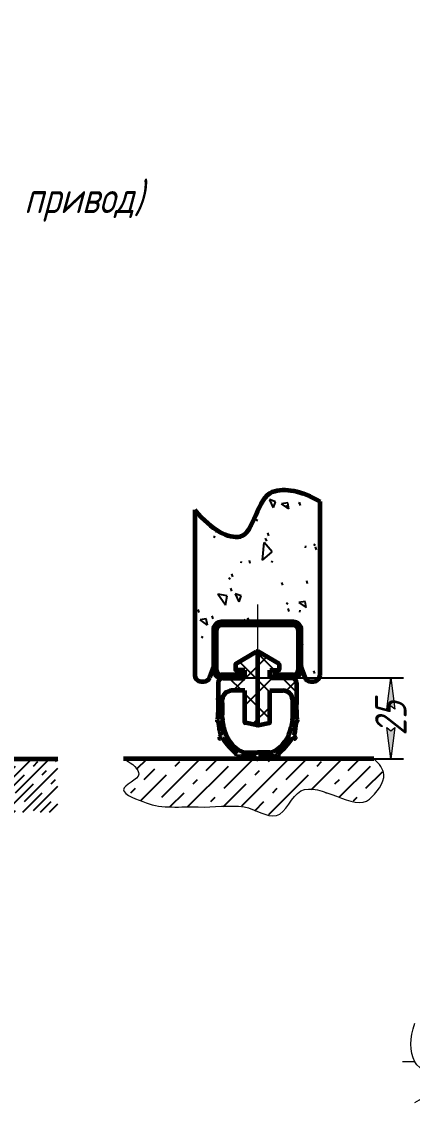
# Model space of a CAD drawing. Header units: millimetres. Extents: x 0 to 840, y 0 to 594.
# Drawn here: x 222.3 to 284.6, y 215.7 to 388.2 of the extents above; entities that cross this region are included whole.
import ezdxf

# ---------------------------------------------------------------- set-up
doc = ezdxf.new("R2010")
doc.units = ezdxf.units.MM
for name, pattern in [('K5LT_AXLED', [19.5, 15, -1.5, 1.5, -1.5]), ('K5LT_BASIC', [0]), ('K5LT_THIN', [0])]:
    doc.linetypes.add(name, pattern=pattern)
doc.layers.add('Системный слой', color=7, linetype='Continuous')
doc.styles.add('KDIMTEXTSTYLE', font='GOST_AU.SHX', dxfattribs={"width": 0.96, "oblique": 15, "height": 5})
doc.dimstyles.new('KDIMSTYLE (0.07)', dxfattribs={"dimtxt": 5, "dimasz": 1, "dimexe": 2, "dimexo": 0, "dimgap": 1, "dimtad": 1, "dimlfac": 15, "dimtxsty": 'KDIMTEXTSTYLE', "dimsah": 1, "dimcen": 0, "dimdle": 1, "dimadec": 0, "dimazin": 0, "dimtfac": 0.667, "dimtmove": 0, "dimatfit": 3, "dimfxl": 1, "dimtvp": 1, "dimtolj": 1, "dimtzin": 0, "dimarcsym": 0})
doc.dimstyles.new('KDIMSTYLE (1.00)', dxfattribs={"dimtxt": 5, "dimasz": 1, "dimexe": 2, "dimexo": 0, "dimgap": 1, "dimtad": 1, "dimtxsty": 'KDIMTEXTSTYLE', "dimsah": 1, "dimcen": 0, "dimdle": 1, "dimadec": 0, "dimazin": 0, "dimtfac": 0.667, "dimtmove": 0, "dimatfit": 3, "dimfxl": 1, "dimtvp": 1, "dimtolj": 1, "dimtzin": 0, "dimarcsym": 0})

# ---------------------------------------------------------------- blocks, each defined once
blk = doc.blocks.new('KDIMARROW_01')
at = {"layer": 'Системный слой'}
blk.add_hatch(color=0, dxfattribs=at).paths.add_polyline_path([(0, 0), (-5, 0.66), (-4.5, 0), (-5, -0.66)])
at = {"layer": 'Системный слой', "color": 0, "linetype": 'K5LT_THIN', "lineweight": 18}
for p, q in [((-4.5, 0), (-5, 0.66)), ((-5, 0.66), (0, 0)), ((0, 0), (-5, -0.66)), ((-5, -0.66), (-4.5, 0)), ((0, 0), (-1, 0))]:
    blk.add_line(p, q, dxfattribs=at)
blk = doc.blocks.new('U189')
at = {"layer": 'Системный слой', "color": 30, "linetype": 'K5LT_AXLED', "lineweight": 18, "true_color": 0xff8000}
blk.add_line((259.87, 295.22), (259.87, 280.62), dxfattribs=at)
at = {"layer": 'Системный слой', "color": 5, "linetype": 'K5LT_BASIC', "lineweight": 60, "true_color": 0x0000ff}
for p, q in [((265.62, 292.43), (254.12, 292.43)), ((254.12, 291.93), (265.62, 291.93)), ((252.87, 291.18), (252.87, 284.73)), ((253.37, 284.73), (253.37, 291.18)), ((266.37, 291.18), (266.37, 284.73)), ((266.87, 284.73), (266.87, 291.18)), ((257.47, 283.98), (254.12, 283.98)), ((254.12, 283.48), (257.47, 283.48)), ((257.47, 283.48), (257.47, 283.98)), ((262.27, 283.98), (262.27, 283.48)), ((265.62, 283.98), (262.27, 283.98)), ((262.27, 283.48), (265.62, 283.48))]:
    blk.add_line(p, q, dxfattribs=at)
for centre, radius, start, end in [((254.12, 291.18), 1.25, 90, 180), ((254.12, 291.18), 0.75, 90, 180), ((265.62, 291.18), 1.25, 0, 90), ((265.62, 291.18), 0.75, 0, 90), ((254.12, 284.73), 1.25, 180, 270), ((254.12, 284.73), 0.75, 180, 270), ((265.62, 284.73), 0.75, 270, 0), ((265.62, 284.73), 1.25, 270, 0)]:
    blk.add_arc(centre, radius, start, end, dxfattribs=at)
blk = doc.blocks.new('U190')
at = {"layer": 'Системный слой'}
h = blk.add_hatch(dxfattribs=at)
h.set_pattern_fill('Неметалл', angle=45, style=0, pattern_type=0)
h.set_pattern_definition([(45, (0, 0), (-2.12132, 2.12132), []), (135, (0, 0), (-2.12132, -2.12132), [])])
edge = h.paths.add_edge_path()
edge.add_line((259.87, 276.05), (259.87, 287.6))
edge.add_line((259.87, 287.6), (259.84, 287.68))
edge.add_line((259.84, 287.68), (259.77, 287.7))
edge.add_line((259.77, 287.7), (259.72, 287.69))
edge.add_line((259.72, 287.69), (256.42, 285.71))
edge.add_line((256.42, 285.71), (256.38, 285.65))
edge.add_line((256.38, 285.65), (256.37, 285.62))
edge.add_line((256.37, 285.62), (256.37, 284.8))
edge.add_line((256.37, 284.8), (256.4, 284.73))
edge.add_line((256.4, 284.73), (256.47, 284.7))
edge.add_line((256.47, 284.7), (257.87, 284.7))
edge.add_line((257.87, 284.7), (257.87, 283.45))
edge.add_line((257.87, 283.45), (254.38, 283.45))
edge.add_line((254.38, 283.45), (253.85, 283.23))
edge.add_line((253.85, 283.23), (253.63, 282.7))
edge.add_line((253.63, 282.7), (253.63, 280.26))
edge.add_line((253.63, 280.26), (253.59, 276.92))
edge.add_line((253.59, 276.92), (253.48, 276.78))
edge.add_line((253.48, 276.78), (253.45, 276.69))
edge.add_line((253.45, 276.69), (253.5, 276.6))
edge.add_line((253.5, 276.6), (253.6, 276.57))
edge.add_line((253.6, 276.57), (253.64, 276.58))
edge.add_line((253.64, 276.58), (253.67, 276.6))
edge.add_line((253.67, 276.6), (253.86, 275.17))
edge.add_line((253.86, 275.17), (254.07, 274.29))
edge.add_line((254.07, 274.29), (253.84, 274))
edge.add_line((253.84, 274), (253.82, 273.9))
edge.add_line((253.82, 273.9), (253.87, 273.82))
edge.add_line((253.87, 273.82), (253.96, 273.79))
edge.add_line((253.96, 273.79), (254, 273.8))
edge.add_line((254, 273.8), (254.28, 273.93))
edge.add_line((254.28, 273.93), (254.36, 273.82))
edge.add_line((254.36, 273.82), (256.61, 271.33))
edge.add_line((256.61, 271.33), (256.51, 270.97))
edge.add_line((256.51, 270.97), (256.53, 270.87))
edge.add_line((256.53, 270.87), (256.61, 270.81))
edge.add_line((256.61, 270.81), (256.71, 270.83))
edge.add_line((256.71, 270.83), (256.74, 270.85))
edge.add_line((256.74, 270.85), (256.94, 271.08))
edge.add_line((256.94, 271.08), (256.95, 271.07))
edge.add_line((256.95, 271.07), (257.42, 270.95))
edge.add_line((257.42, 270.95), (259.67, 270.95))
edge.add_line((259.67, 270.95), (259.67, 270.95))
edge.add_line((259.67, 270.95), (259.75, 270.66))
edge.add_line((259.75, 270.66), (259.81, 270.58))
edge.add_line((259.81, 270.58), (259.87, 270.56))
edge.add_line((259.87, 270.56), (259.97, 270.6))
edge.add_line((259.97, 270.6), (260, 270.66))
edge.add_line((260, 270.66), (260.07, 270.95))
edge.add_line((260.07, 270.95), (262.33, 270.95))
edge.add_line((262.33, 270.95), (262.8, 271.07))
edge.add_line((262.8, 271.07), (262.8, 271.08))
edge.add_line((262.8, 271.08), (263.01, 270.85))
edge.add_line((263.01, 270.85), (263.1, 270.81))
edge.add_line((263.1, 270.81), (263.19, 270.84))
edge.add_line((263.19, 270.84), (263.24, 270.93))
edge.add_line((263.24, 270.93), (263.23, 270.97))
edge.add_line((263.23, 270.97), (263.14, 271.33))
edge.add_line((263.14, 271.33), (265.39, 273.82))
edge.add_line((265.39, 273.82), (265.47, 273.93))
edge.add_line((265.47, 273.93), (265.75, 273.8))
edge.add_line((265.75, 273.8), (265.85, 273.8))
edge.add_line((265.85, 273.8), (265.92, 273.87))
edge.add_line((265.92, 273.87), (265.92, 273.97))
edge.add_line((265.92, 273.97), (265.9, 274))
edge.add_line((265.9, 274), (265.68, 274.29))
edge.add_line((265.68, 274.29), (265.89, 275.17))
edge.add_line((265.89, 275.17), (266.08, 276.6))
edge.add_line((266.08, 276.6), (266.11, 276.58))
edge.add_line((266.11, 276.58), (266.21, 276.58))
edge.add_line((266.21, 276.58), (266.28, 276.65))
edge.add_line((266.28, 276.65), (266.29, 276.75))
edge.add_line((266.29, 276.75), (266.27, 276.78))
edge.add_line((266.27, 276.78), (266.16, 276.92))
edge.add_line((266.16, 276.92), (266.12, 280.26))
edge.add_line((266.12, 280.26), (266.12, 282.7))
edge.add_line((266.12, 282.7), (265.9, 283.23))
edge.add_line((265.9, 283.23), (265.37, 283.45))
edge.add_line((265.37, 283.45), (261.87, 283.45))
edge.add_line((261.87, 283.45), (261.87, 284.7))
edge.add_line((261.87, 284.7), (263.27, 284.7))
edge.add_line((263.27, 284.7), (263.34, 284.73))
edge.add_line((263.34, 284.73), (263.37, 284.8))
edge.add_line((263.37, 284.8), (263.37, 285.62))
edge.add_line((263.37, 285.62), (263.34, 285.69))
edge.add_line((263.34, 285.69), (263.32, 285.71))
edge.add_line((263.32, 285.71), (260.02, 287.69))
edge.add_line((260.02, 287.69), (259.95, 287.7))
edge.add_line((259.95, 287.7), (259.89, 287.66))
edge.add_line((259.89, 287.66), (259.87, 287.6))
edge.add_line((259.87, 287.6), (259.87, 276.05))
edge.add_line((259.87, 276.05), (259.9, 275.98))
edge.add_line((259.9, 275.98), (259.97, 275.95))
edge.add_line((259.97, 275.95), (259.99, 275.96))
edge.add_line((259.99, 275.96), (261.79, 276.29))
edge.add_line((261.79, 276.29), (261.86, 276.33))
edge.add_line((261.86, 276.33), (261.87, 276.38))
edge.add_line((261.87, 276.38), (261.87, 281.45))
edge.add_line((261.87, 281.45), (263.98, 281.45))
edge.add_line((263.98, 281.45), (265.04, 281.02))
edge.add_line((265.04, 281.02), (265.48, 280.03))
edge.add_line((265.48, 280.03), (265.49, 277.09))
edge.add_line((265.49, 277.09), (265.44, 276.74))
edge.add_line((265.44, 276.74), (265.26, 275.58))
edge.add_line((265.26, 275.58), (263.99, 272.96))
edge.add_line((263.99, 272.96), (262.37, 271.71))
edge.add_line((262.37, 271.71), (261.92, 271.6))
edge.add_line((261.92, 271.6), (259.87, 271.6))
edge.add_line((259.87, 271.6), (257.83, 271.6))
edge.add_line((257.83, 271.6), (257.38, 271.71))
edge.add_line((257.38, 271.71), (255.22, 273.67))
edge.add_line((255.22, 273.67), (254.48, 275.58))
edge.add_line((254.48, 275.58), (254.3, 276.74))
edge.add_line((254.3, 276.74), (254.26, 277.09))
edge.add_line((254.26, 277.09), (254.27, 280.03))
edge.add_line((254.27, 280.03), (254.76, 281.06))
edge.add_line((254.76, 281.06), (255.77, 281.45))
edge.add_line((255.77, 281.45), (257.87, 281.45))
edge.add_line((257.87, 281.45), (257.87, 276.38))
edge.add_line((257.87, 276.38), (257.9, 276.31))
edge.add_line((257.9, 276.31), (257.96, 276.29))
edge.add_line((257.96, 276.29), (259.76, 275.96))
edge.add_line((259.76, 275.96), (259.83, 275.98))
edge.add_line((259.83, 275.98), (259.87, 276.04))
edge.add_line((259.87, 276.04), (259.87, 276.05))
at = {"layer": 'Системный слой', "color": 5, "linetype": 'K5LT_BASIC', "lineweight": 60, "true_color": 0x0000ff}
for p, q in [((256.42, 285.71), (259.72, 287.69)), ((259.87, 287.6), (259.87, 276.05)), ((259.87, 287.6), (259.87, 276.05)), ((263.32, 285.71), (260.02, 287.69)), ((256.37, 285.62), (256.37, 284.8)), ((257.87, 284.7), (256.47, 284.7)), ((257.87, 283.45), (257.87, 284.7)), ((261.87, 284.7), (263.27, 284.7)), ((261.87, 283.45), (261.87, 284.7)), ((263.37, 285.62), (263.37, 284.8)), ((254.38, 283.45), (257.87, 283.45)), ((265.37, 283.45), (261.87, 283.45)), ((253.63, 282.7), (253.63, 280.26)), ((257.87, 281.45), (255.77, 281.45)), ((257.87, 276.38), (257.87, 281.45)), ((261.87, 276.38), (261.87, 281.45)), ((261.87, 281.45), (263.98, 281.45)), ((266.12, 282.7), (266.12, 280.26)), ((253.59, 276.92), (253.48, 276.78)), ((253.67, 276.6), (253.64, 276.58)), ((254.26, 277.09), (254.3, 276.74)), ((259.76, 275.96), (257.96, 276.29)), ((259.99, 275.96), (261.79, 276.29)), ((265.49, 277.09), (265.44, 276.74)), ((266.08, 276.6), (266.11, 276.58)), ((266.16, 276.92), (266.27, 276.78)), ((254.07, 274.29), (253.84, 274)), ((265.68, 274.29), (265.9, 274)), ((254.28, 273.93), (254, 273.8)), ((265.47, 273.93), (265.75, 273.8)), ((256.61, 271.33), (256.51, 270.97)), ((256.94, 271.08), (256.74, 270.85)), ((257.42, 270.95), (259.67, 270.95)), ((257.83, 271.6), (259.87, 271.6)), ((259.67, 270.95), (259.75, 270.66)), ((259.67, 270.95), (259.67, 270.95)), ((261.92, 271.6), (259.87, 271.6)), ((260.07, 270.95), (260, 270.66)), ((260.07, 270.95), (260.07, 270.95)), ((262.33, 270.95), (260.07, 270.95)), ((262.8, 271.08), (263.01, 270.85)), ((263.14, 271.33), (263.23, 270.97))]:
    blk.add_line(p, q, dxfattribs=at)
for centre, radius, start, end in [((259.77, 287.6), 0.1, 0.0002, 121.0002), ((259.97, 287.6), 0.1, 58.9998, 179.9998), ((256.47, 285.62), 0.1, 121.0002, 180.0002), ((256.47, 284.8), 0.1, 180.0002, 270.0002), ((263.27, 284.8), 0.1, 269.9998, 359.9998), ((263.27, 285.62), 0.1, 359.9998, 58.9998), ((254.38, 282.7), 0.75, 90.0002, 180.0002), ((265.37, 282.7), 0.75, 359.9998, 89.9998), ((255.77, 279.95), 1.5, 89.9818, 177.2936), ((263.98, 279.95), 1.5, 2.7064, 90.0182), ((230.93, 278.86), 22.74, 355.1161, 3.5428), ((226.44, 278.65), 27.86, 356.7846, 2.8272), ((293.31, 278.65), 27.86, 177.1728, 183.2154), ((288.82, 278.86), 22.74, 176.4572, 184.8839), ((253.58, 276.7), 0.13, 142.1896, 294.1896), ((245.85, 274.84), 8.01, 2.4148, 12.7031), ((245.85, 274.84), 8.66, 4.9033, 12.7031), ((257.97, 276.38), 0.1, 180.0002, 259.6399), ((259.77, 276.05), 0.1, 262.4786, 0.0002), ((259.97, 276.05), 0.1, 179.9998, 277.5214), ((261.77, 276.38), 0.1, 280.3601, 359.9998), ((273.9, 274.84), 8.66, 167.2969, 175.0967), ((273.9, 274.84), 8.01, 167.2969, 177.5852), ((266.16, 276.7), 0.13, 245.8104, 37.8104), ((256.2, 275.27), 2.35, 182.4148, 204.6961), ((259.8, 276.54), 5.4, 190.2691, 243.3881), ((259.95, 276.54), 5.4, 296.6119, 349.7309), ((263.55, 275.27), 2.35, 335.3039, 357.5852), ((253.95, 273.92), 0.13, 142.1896, 294.1896), ((256.2, 275.27), 2.35, 214.9713, 218.1896), ((264.17, 280.41), 11.82, 213.8763, 230.2158), ((255.58, 280.41), 11.82, 309.7842, 326.1237), ((263.55, 275.27), 2.35, 321.8104, 325.0287), ((265.8, 273.92), 0.13, 245.8104, 37.8104), ((256.64, 270.94), 0.13, 165.5774, 317.5774), ((258.17, 273.07), 2.35, 238.3591, 238.5769), ((257.42, 271.95), 1, 241.4542, 270.0002), ((257.83, 272.6), 1, 243.3881, 270), ((261.92, 272.6), 1, 270, 296.6119), ((262.33, 271.95), 1, 269.9998, 298.5458), ((261.57, 273.07), 2.35, 301.4231, 301.6409), ((263.11, 270.94), 0.13, 222.4226, 14.4226), ((259.87, 270.69), 0.13, 194.0005, 270), ((259.87, 270.69), 0.13, 270, 345.9995)]:
    blk.add_arc(centre, radius, start, end, dxfattribs=at)

msp = doc.modelspace()

# ---------------------------------------------------------------- hatches: boundary and pattern name
at = {"layer": 'Системный слой'}
h = msp.add_hatch(dxfattribs=at)
h.set_pattern_fill('Песок', angle=40, style=0, pattern_type=0)
h.set_pattern_definition([(40, (7.66, 6.428), (-20.5692, 24.5134), [2, -30]), (130, (9.193, 7.713), (-24.5134, -20.5692), [2, -30]), (85, (7.66, 6.428), (-20.5688, 24.513), [2.828, -42.426]), (60, (9.193, 7.713), (-27.7128, 16), [2, -30]), (150, (10.192, 9.445), (-16, -27.7128), [2, -30]), (105, (9.193, 7.713), (-27.7123, 15.9997), [2.828, -42.426]), (80, (16.853, 14.141), (-26.0974, 4.6017), [1.5, -25]), (170, (17.114, 15.618), (-4.6017, -26.0974), [1.5, -25]), (125, (16.853, 14.141), (-26.09695, 4.6016), [2.121, -35.355]), (100, (-18.796, -15.771), (-15.7569, -2.7784), [1, -15]), (190, (-18.97, -14.787), (2.7784, -15.7569), [1, -15]), (145, (-18.796, -15.771), (-15.75733, -2.77844), [1.414, -21.213]), (70, (1.233, 14.088), (-15.0351, 5.4723), [1, -15]), (160, (1.575, 15.028), (-5.4723, -15.0351), [1, -15]), (115, (1.233, 14.088), (-15.03547, 5.47246), [1.414, -21.213]), (85, (0, 0), (-9.35186, 7.84492), [0.3, -10]), (65, (0, 0), (-2.41845, 6.64463), [0.3, -10]), (105, (0, 0), (-6.193075, 7.658056), [0.5, -12]), (110, (0, 0), (-7.94593, 1.36463), [0.5, -7])])
h.paths.add_polyline_path([(257.17752, 306.06783), (254.68847, 306.38369), (251.86002, 308.26322), (249.87325, 310.28496), (249.87325, 288.8576), (251.62325, 288.8576), (251.62325, 287.3576), (249.87325, 287.3576), (249.87325, 283.93025), (250.16614, 283.22314), (250.87325, 282.93025), (251.35042, 282.93025), (252.05753, 283.22314), (252.284, 283.57189), (252.83195, 284.99936), (252.92825, 285.51898), (252.92825, 291.18025), (253.29437, 292.06413), (254.17825, 292.43025), (264.51788, 292.43025), (265.56788, 292.43025), (266.45176, 292.06413), (266.81788, 291.18025), (266.81788, 285.51898), (266.91418, 284.99936), (267.46212, 283.57189), (267.98896, 283.01671), (268.39571, 282.93025), (268.87288, 282.93025), (269.57998, 283.22314), (269.87288, 283.93025), (269.87294, 287.3576), (268.12325, 287.3576), (268.12325, 288.8576), (269.87297, 288.8576), (269.87341, 311.62962), (266.09637, 313.23806), (262.90658, 313.35809), (262.24594, 313.17163), (260.91182, 311.98378), (259.39867, 308.93104), (257.62456, 306.2478)])
h = msp.add_hatch(dxfattribs=at)
h.set_pattern_fill('Бетон', angle=45, style=0, pattern_type=0)
h.set_pattern_definition([(45, (0, 0), (-1.414214, 1.414214), [11, -5]), (45, (9.1924, 9.1924), (-1.414214, 1.414214), [1, -15]), (45, (4.9497, 6.364), (-1.414214, 1.414214), [11, -5]), (45, (14.1421, 15.5563), (-1.414214, 1.414214), [1, -15])])
h.paths.add_polyline_path([(185.32566, 262.06306), (228.04484, 262.06306), (228.04484, 270.56306), (216.71568, 270.56306), (216.41573, 267.89486), (216.29268, 267.45392), (216.1038, 267.21298), (215.79988, 267.17616), (215.55894, 267.36504), (215.51287, 267.62737), (215.50955, 270.56306), (210.77813, 270.56306), (210.72223, 270.33886), (210.6767, 270.27734), (210.60101, 270.26603), (210.53948, 270.31155), (210.52817, 270.33886), (210.47227, 270.56306), (210.37051, 270.56306), (207.92813, 270.56306), (207.87223, 270.33886), (207.8267, 270.27734), (207.75101, 270.26603), (207.68948, 270.31155), (207.67817, 270.33886), (207.62227, 270.56306), (205.5252, 270.56306), (203.42813, 270.56306), (203.37223, 270.33886), (203.3267, 270.27734), (203.25101, 270.26603), (203.18948, 270.31155), (203.17817, 270.33886), (203.12227, 270.56306), (200.67989, 270.56306), (200.57813, 270.56306), (200.52223, 270.33886), (200.4767, 270.27734), (200.40101, 270.26603), (200.33948, 270.31155), (200.32817, 270.33886), (200.27227, 270.56306), (195.54085, 270.56306), (195.53753, 267.62737), (195.46859, 267.32909), (195.20893, 267.16691), (194.91065, 267.23585), (194.75772, 267.45392), (194.63467, 267.89486), (194.33472, 270.56306), (185.32566, 270.56306)])
h = msp.add_hatch(dxfattribs=at)
h.set_pattern_fill('Бетон', angle=45, style=0, pattern_type=0)
h.set_pattern_definition([(45, (0, 0), (-2.828427, 2.828427), [11, -5]), (45, (9.1924, 9.1924), (-2.828427, 2.828427), [1, -15]), (45, (4.2426, 7.071), (-2.828427, 2.828427), [11, -5]), (45, (13.435, 16.2635), (-2.828427, 2.828427), [1, -15])])
h.paths.add_polyline_path([(269.72139, 270.56306), (245.21363, 270.56306), (244.69878, 269.75394), (244.46393, 269.4518), (244.44609, 269.32387), (241.40287, 264.14441), (241.25019, 264.02908), (241.06068, 264.0555), (240.94535, 264.20819), (240.96871, 264.39234), (243.88019, 269.63994), (244.10794, 269.94747), (244.12277, 270.07716), (244.40114, 270.56306), (238.50999, 270.56306), (240.51499, 269.16054), (240.96871, 268.10433), (240.34484, 267.27238), (238.54377, 265.79918), (238.50999, 265.6456), (239.18593, 264.82357), (241.78081, 263.68702), (242.14474, 263.54707), (245.52603, 262.90451), (250.44869, 262.8864), (256.86187, 262.9889), (257.77618, 262.8864), (260.62692, 261.8807), (262.89644, 261.51443), (264.26538, 262.5203), (266.59796, 265.30129), (266.8179, 265.43589), (268.78945, 265.71408), (271.82491, 264.84455), (276.01358, 263.6142), (277.75288, 264.14441), (279.39128, 266.05122), (280.02864, 268.08614), (278.91357, 270.11263), (278.44277, 270.56306)])

# ---------------------------------------------------------------- linework, layer by layer
at = {"layer": 'Системный слой', "color": 5, "linetype": 'K5LT_BASIC', "lineweight": 60, "true_color": 0x0000ff}
for p, q in [((269.87288, 283.93025), (269.87341, 311.62962)), ((249.87325, 310.28496), (249.87325, 283.93025)), ((254.17825, 292.43025), (264.51788, 292.43025)), ((264.51788, 292.43025), (265.56788, 292.43025)), ((252.92825, 285.51898), (252.92825, 291.18025)), ((266.81788, 291.18025), (266.81788, 285.51898)), ((252.284, 283.57189), (252.83195, 284.99936)), ((266.91418, 284.99936), (267.46212, 283.57189)), ((250.87325, 282.93025), (251.35042, 282.93025)), ((268.39571, 282.93025), (268.87288, 282.93025)), ((185.32566, 270.56306), (228.04484, 270.56306)), ((278.44277, 270.56306), (238.50999, 270.56306))]:
    msp.add_line(p, q, dxfattribs=at)
at = {"layer": 'Системный слой', "color": 30, "linetype": 'K5LT_AXLED', "lineweight": 18, "true_color": 0xff8000}
msp.add_line((382.54241, 222.18605), (282.98318, 222.21508), dxfattribs=at)
at = {"layer": 'Системный слой', "color": 5, "linetype": 'K5LT_BASIC', "lineweight": 60, "true_color": 0x0000ff}
for centre, radius, start, end in [((254.17825, 291.18025), 1.25, 90, 180), ((265.56788, 291.18025), 1.25, 0, 90), ((251.47825, 285.51898), 1.45, 339.0004349, 0), ((268.26788, 285.51898), 1.45, 180, 200.9995651), ((250.87325, 283.93025), 1, 180, 270), ((251.35042, 283.93025), 1, 270, 339.0004349), ((268.39571, 283.93025), 1, 200.9995651, 270), ((268.87288, 283.93025), 1, 270, 0)]:
    msp.add_arc(centre, radius, start, end, dxfattribs=at)
msp.add_open_spline([(249.87325, 310.28496), (252.70212, 307.06355), (255.13687, 305.65785), (257.17752, 306.06783), (259.28889, 306.49203), (259.94238, 312.36012), (262.24594, 313.17163), (264.30011, 313.89528), (266.8426, 313.38128), (269.87341, 311.62962)], degree=3, knots=[0, 0, 0, 0, 1, 1, 1, 2, 2, 2, 3, 3, 3, 3], dxfattribs=at)
at = {"layer": 'Системный слой', "color": 7, "linetype": 'K5LT_THIN', "lineweight": 18}
for points, knots in [([(238.50999, 270.56306), (240.14914, 269.74348), (240.96871, 268.9239), (240.96871, 268.10433), (240.96871, 267.28475), (238.50341, 266.35641), (238.50999, 265.6456), (238.51793, 264.78763), (240.87183, 264.0494), (242.14474, 263.54707), (244.67116, 262.55007), (247.67605, 262.98946), (250.44869, 262.8864), (252.88758, 262.79574), (255.38197, 263.2532), (257.77618, 262.8864), (259.5082, 262.62104), (261.41318, 261.13764), (262.89644, 261.51443), (264.44822, 261.90862), (265.33366, 264.6392), (266.8179, 265.43589), (269.76481, 267.01769), (275.3884, 262.02135), (277.75288, 264.14441), (278.73026, 265.022), (280.22782, 266.79421), (280.02864, 268.08614), (279.89993, 268.92096), (279.37131, 269.7466), (278.44277, 270.56306)], [0, 0, 0, 0, 1, 1, 1, 2, 2, 2, 3, 3, 3, 4, 4, 4, 5, 5, 5, 6, 6, 6, 7, 7, 7, 8, 8, 8, 9, 9, 9, 10, 10, 10, 10]), ([(284.98318, 215.7377), (287.14211, 216.81716), (288.22158, 217.89663), (288.22158, 218.9761), (288.22158, 220.05556), (285.60211, 220.94427), (284.98318, 222.21449), (284.15137, 223.9216), (284.15137, 225.97326), (284.98318, 228.36946)], [0, 0, 0, 0, 1, 1, 1, 2, 2, 2, 3, 3, 3, 3])]:
    msp.add_open_spline(points, degree=3, knots=knots, dxfattribs=at)

# ---------------------------------------------------------------- block references
at = {"layer": 'Системный слой'}
for name in ['U189', 'U190']:
    msp.add_blockref(name, (0, 0), dxfattribs=at)

# ---------------------------------------------------------------- dimensions: what is measured, and where the dimension line sits
at = {"layer": 'Системный слой', "color": 7}
msp.add_linear_dim(base=(201.52425, 361.49041), p1=(215.92425, 388.22745), p2=(201.52425, 388.22745), text='\\H5.0;\\W0.965;\\Q15;\\H5.0;\\W0.965;\\Q15;\\Q15;300\\H5.0;\\W0.965;\\Q15;\\Q15; (под вальный привод)\\X\\H5.0;\\W0.965;\\Q15;\\Q15;min', dimstyle='KDIMSTYLE (0.07)', override={"dimexo": 0, "dimtoh": 1, "dimblk1": 'KDIMARROW_01', "dimblk2": 'KDIMARROW_01', "dimse1": 0, "dimse2": 0, "dimclrt": 7, "dimtmove": 1, "dimtolj": 1}, dxfattribs=at).render()
msp.add_linear_dim(base=(281.14844, 283.47928), p1=(259.87306, 270.56306), p2=(257.47306, 283.47928), angle=90, location=(281.14844, 277.02117), text='\\H5.0;\\W0.965;\\Q15;\\H5.0;\\W0.965;\\Q15;\\Q15;25', dimstyle='KDIMSTYLE (1.00)', override={"dimexo": 0, "dimblk1": 'KDIMARROW_01', "dimblk2": 'KDIMARROW_01', "dimse1": 0, "dimse2": 0, "dimclrt": 7, "dimtolj": 1}, dxfattribs=at).render()

doc.saveas('drawing.dxf')
